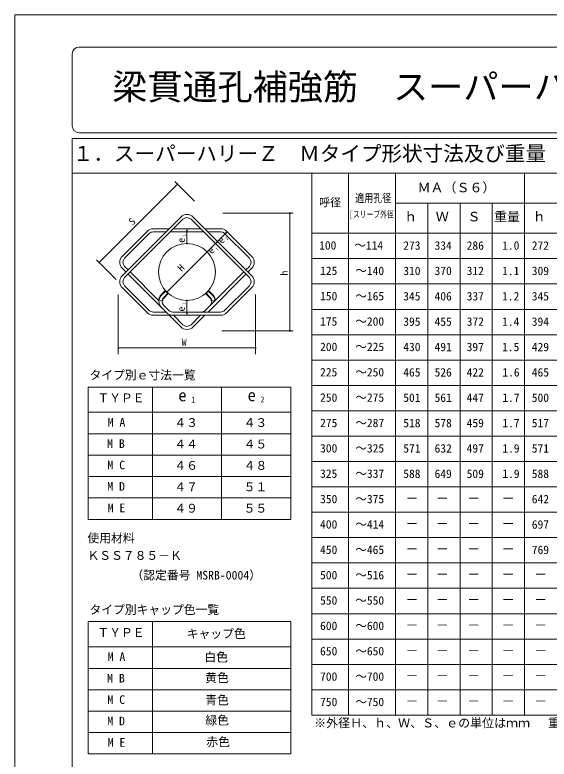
# Model space of a CAD drawing. Units: millimetres, scale not verified. Extents: x -3712 to 3713, y -2625 to 2625.
# Drawn here: x -3712 to -1765, y -89 to 2625 of the extents above; entities that cross this region are included whole.
import ezdxf
from ezdxf.enums import TextEntityAlignment as Align

# ---------------------------------------------------------------- set-up
doc = ezdxf.new("R2010")
doc.units = ezdxf.units.MM
doc.header["$LTSCALE"] = 8
for name, color, linetype, lineweight in [('0-0_0', 7, 'Continuous', 18), ('0-1_2', 7, 'Continuous', 18), ('0-2_5', 7, 'Continuous', 18), ('0-3_4', 7, 'Continuous', 18), ('0-4_6', 7, 'Continuous', 18), ('0-5_WAKU', 7, 'Continuous', 18), ('8-0', 7, 'Continuous', 18)]:
    doc.layers.add(name, color=color, linetype=linetype, lineweight=lineweight)
doc.layers.add('0-F', color=7, linetype='Continuous')
doc.styles.add('ＭＳ ゴシック', font='')
doc.styles.get('ＭＳ ゴシック').set_extended_font_data('MS Gothic')

# ---------------------------------------------------------------- blocks, each defined once
blk = doc.blocks.new('_U43')
at = {"layer": '0-5_WAKU', "style": 'ＭＳ ゴシック'}
blk.add_text('1', height=10.47, rotation=90, dxfattribs=at).set_placement((26418.002, -6832.723), align=Align.BOTTOM_LEFT)
blk = doc.blocks.new('_U44')
at = {"layer": '0-5_WAKU', "style": 'ＭＳ ゴシック'}
blk.add_text('1', height=10.47, rotation=45, dxfattribs=at).set_placement((26532.35, -6887.111), align=Align.BOTTOM_LEFT)
blk = doc.blocks.new('_U45')
at = {"layer": '0-5_WAKU', "style": 'ＭＳ ゴシック'}
blk.add_text('2', height=10.47, rotation=45, dxfattribs=at).set_placement((26568.988, -6849.455), align=Align.BOTTOM_LEFT)
blk = doc.blocks.new('_U46')
at = {"layer": '0-5_WAKU', "style": 'ＭＳ ゴシック'}
blk.add_text('1', height=10.47, rotation=90, dxfattribs=at).set_placement((26418.002, -7082.484), align=Align.BOTTOM_LEFT)
blk = doc.blocks.new('_DOTSMALL')
at = {"layer": '0-0_0'}
blk.add_circle((0, 0), 0.0625, dxfattribs=at)
blk.add_circle((0, 0), 0.0625, dxfattribs=at)
blk = doc.blocks.new('_U47')
at = {"layer": '0-5_WAKU', "style": 'ＭＳ ゴシック'}
blk.add_text('S', height=26.17, rotation=45, dxfattribs=at).set_placement((26228.725, -6799.722), align=Align.BOTTOM_LEFT)
blk = doc.blocks.new('_U48')
at = {"layer": '0-5_WAKU', "style": 'ＭＳ ゴシック'}
blk.add_text('W', height=26.17, dxfattribs=at).set_placement((26401.471, -7240.144), align=Align.BOTTOM_LEFT)
blk = doc.blocks.new('_U49')
at = {"layer": '0-5_WAKU', "style": 'ＭＳ ゴシック'}
blk.add_text('h', height=26.17, rotation=90, dxfattribs=at).set_placement((26796.236, -6976.02), align=Align.BOTTOM_LEFT)
blk = doc.blocks.new('_U50')
at = {"layer": '0-5_WAKU', "style": 'ＭＳ ゴシック'}
blk.add_text('e', height=26.17, rotation=90, dxfattribs=at).set_placement((26420.534, -6856.475), align=Align.BOTTOM_LEFT)
blk = doc.blocks.new('_U51')
at = {"layer": '0-5_WAKU', "style": 'ＭＳ ゴシック'}
blk.add_text('e', height=26.17, rotation=45, dxfattribs=at).set_placement((26516.362, -6904.982), align=Align.BOTTOM_LEFT)
blk = doc.blocks.new('_U52')
at = {"layer": '0-5_WAKU', "style": 'ＭＳ ゴシック'}
blk.add_text('e', height=26.17, rotation=45, dxfattribs=at).set_placement((26553.509, -6867.55), align=Align.BOTTOM_LEFT)
blk = doc.blocks.new('_U53')
at = {"layer": '0-5_WAKU', "style": 'ＭＳ ゴシック'}
blk.add_text('e', height=26.17, rotation=90, dxfattribs=at).set_placement((26420.534, -7107.297), align=Align.BOTTOM_LEFT)
blk = doc.blocks.new('_U54')
at = {"layer": '0-5_WAKU', "style": 'ＭＳ ゴシック'}
blk.add_text('H', height=26.17, rotation=45, dxfattribs=at).set_placement((26407.348, -6968.816), align=Align.BOTTOM_LEFT)

msp = doc.modelspace()

# ---------------------------------------------------------------- linework, layer by layer
at = {"layer": '0-1_2'}
for p, q in [((-2629.478, 1736.05), (24.297, 1736.05)), ((-2629.478, 1643.55), (24.297, 1643.55)), ((-2629.478, 1551.05), (24.297, 1551.05)), ((-2629.478, 1458.55), (24.297, 1458.55)), ((-2629.478, 1366.05), (24.297, 1366.05)), ((-2629.478, 1273.55), (24.297, 1273.55)), ((-2629.478, 1181.05), (24.297, 1181.05)), ((-2629.478, 1088.55), (24.297, 1088.55)), ((-2629.478, 996.05), (24.297, 996.05)), ((-2629.478, 903.55), (24.297, 903.55)), ((-2629.478, 811.05), (24.297, 811.05)), ((-2629.478, 718.55), (24.297, 718.55)), ((-2629.478, 626.05), (24.297, 626.05)), ((-2629.478, 533.55), (24.297, 533.55)), ((-2629.478, 441.05), (24.297, 441.05)), ((-2629.478, 348.55), (24.297, 348.55)), ((-2629.478, 256.05), (24.297, 256.05)), ((-2629.478, 163.55), (24.297, 163.55))]:
    msp.add_line(p, q, dxfattribs=at)
at = {"layer": '0-2_5'}
for p, q in [((-3478.151, 2507.485), (3526.744, 2507.485)), ((-3503.151, 2219.985), (-3503.151, 2482.485)), ((3526.744, 2194.985), (-3478.151, 2194.985)), ((3551.744, 2047.3), (-3503.151, 2047.3)), ((-2629.478, 71.05), (-2629.478, 2047.3)), ((-2496.666, 71.05), (-2496.666, 2047.3)), ((-2324.335, 71.05), (-2324.335, 2047.3)), ((-1854.609, 71.05), (-1854.609, 2047.3)), ((-2324.335, 1937.925), (24.297, 1937.925)), ((-2206.903, 71.05), (-2206.903, 1937.925)), ((-2089.472, 71.05), (-2089.472, 1937.925)), ((-1972.04, 71.05), (-1972.04, 1937.925)), ((-2629.478, 1828.55), (24.297, 1828.55)), ((-3445.927, 1267.78), (-2706.117, 1267.78)), ((-3445.927, 784.927), (-3445.927, 1266.857)), ((-3445.927, 1257.881), (-3445.927, 825.8)), ((-3211.327, 1266.857), (-3211.327, 784.927)), ((-2958.722, 1267.318), (-2958.722, 784.927)), ((-2706.117, 1267.78), (-2706.117, 1101.347)), ((-3445.927, 1175.441), (-2706.117, 1175.441)), ((-2706.117, 1097.338), (-3445.927, 1097.338)), ((-2706.117, 1101.347), (-2706.117, 784.927)), ((-2706.117, 1019.236), (-3445.927, 1019.236)), ((-2706.117, 941.133), (-3445.927, 941.133)), ((-2706.117, 863.03), (-3445.927, 863.03)), ((-2706.117, 784.927), (-3445.927, 784.927)), ((-3445.927, 412.146), (-2706.117, 412.146)), ((-3445.927, -70.706), (-3445.927, 411.224)), ((-3211.327, 411.224), (-3211.327, -70.706)), ((-2706.117, 412.146), (-2706.117, 245.714)), ((-3445.927, 402.248), (-3445.927, -29.833)), ((-3445.927, 319.808), (-2706.117, 319.808)), ((-2706.117, 245.714), (-2706.117, -70.706)), ((-2706.117, 241.705), (-3445.927, 241.705)), ((-2706.117, 163.602), (-3445.927, 163.602)), ((-2706.117, 85.5), (-3445.927, 85.5)), ((-2629.478, 71.05), (24.297, 71.05)), ((-2706.117, 7.397), (-3445.927, 7.397)), ((-2706.117, -70.706), (-3445.927, -70.706))]:
    msp.add_line(p, q, dxfattribs=at)
msp.add_lwpolyline([(-3503.151, -2507.485), (-3503.151, 2173.8), (3551.744, 2173.8)], dxfattribs=at)
for centre, start, end in [((-3478.151, 2482.485), 90, 180), ((-3478.151, 2219.985), 180, 270)]:
    msp.add_arc(centre, 25, start, end, dxfattribs=at)
at = {"layer": '0-3_4'}
for p, q in [((-3164.035, 1619.237), (-3153.109, 1608.311)), ((-3017.037, 1608.311), (-3006.111, 1619.237)), ((-3188.974, 1584.329), (-3173.658, 1582.288)), ((-2981.172, 1584.329), (-2996.488, 1582.288))]:
    msp.add_line(p, q, dxfattribs=at)
at = {"layer": '0-4_6'}
for q in [(3712.53, 2625), (3712.53, 2625), (-3712.47, -2625)]:
    msp.add_line((-3712.47, 2625), q, dxfattribs=at)
at = {"layer": '0-5_WAKU'}
for p, q in [((-3058.153, 1945.962), (-3129.419, 2017.229)), ((-3405.544, 1722.135), (-3120.986, 2006.692)), ((-2954.382, 1902.217), (-2697.677, 1902.217)), ((-2709.574, 1472.33), (-2709.574, 1902.217)), ((-3085.073, 1791.375), (-3085.073, 1839.261)), ((-2977.601, 1794.745), (-2942.268, 1830.078)), ((-3011.462, 1760.884), (-2977.601, 1794.745)), ((-3158.684, 1613.663), (-2983.184, 1789.162)), ((-3343.762, 1660.353), (-3415.029, 1731.62)), ((-3335.349, 1605.764), (-3335.349, 1387.824)), ((-2834.797, 1605.764), (-2834.797, 1387.824)), ((-3085.073, 1535.286), (-3085.073, 1583.172)), ((-2958.075, 1472.33), (-2697.677, 1472.33)), ((-3335.349, 1410.171), (-2834.797, 1410.171))]:
    msp.add_line(p, q, dxfattribs=at)
at = {"layer": '8-0'}
for p, q in [((-3107.892, 1887.494), (-3320.627, 1674.76)), ((-3099.795, 1879.397), (-3312.53, 1666.662)), ((-3070.351, 1879.397), (-2857.616, 1666.662)), ((-3062.254, 1887.494), (-2849.519, 1674.76)), ((-3230.518, 1835.535), (-3320.63, 1745.423)), ((-3222.421, 1827.437), (-3312.53, 1737.329)), ((-3150.4, 1844.987), (-3207.699, 1844.987)), ((-3161.851, 1833.536), (-3207.699, 1833.536)), ((-3085.073, 1833.536), (-3145.657, 1833.536)), ((-3085.073, 1844.987), (-3134.206, 1844.987)), ((-3085.073, 1844.987), (-3035.94, 1844.987)), ((-3085.073, 1833.536), (-3024.489, 1833.536)), ((-3019.746, 1844.987), (-2962.447, 1844.987)), ((-3008.295, 1833.536), (-2962.447, 1833.536)), ((-2947.725, 1827.437), (-2857.616, 1737.329)), ((-2939.628, 1835.535), (-2849.517, 1745.423)), ((-3308.113, 1687.273), (-3320.627, 1699.787)), ((-3300.016, 1695.371), (-3312.53, 1707.884)), ((-3187.16, 1582.515), (-3291.919, 1687.273)), ((-3024.489, 1541.011), (-2878.227, 1687.273)), ((-2870.13, 1695.371), (-2857.616, 1707.884)), ((-2862.033, 1687.273), (-2849.519, 1699.787)), ((-3159.85, 1539.011), (-3300.016, 1679.176)), ((-3008.295, 1541.011), (-2870.13, 1679.176)), ((-3230.518, 1539.012), (-3320.627, 1629.121)), ((-3222.421, 1547.109), (-3312.53, 1637.218)), ((-2947.725, 1547.109), (-2857.616, 1637.218)), ((-2939.628, 1539.012), (-2849.516, 1629.124)), ((-3179.237, 1604.035), (-3164.035, 1619.237)), ((-3177.822, 1602.621), (-3162.621, 1617.823)), ((-3169.725, 1594.524), (-3154.524, 1609.726)), ((-3168.311, 1593.11), (-3153.109, 1608.311)), ((-3017.037, 1608.311), (-3001.835, 1593.11)), ((-3015.622, 1609.726), (-3000.421, 1594.524)), ((-3007.525, 1617.823), (-2992.323, 1602.621)), ((-3006.111, 1619.237), (-2990.909, 1604.035)), ((-3151.754, 1547.109), (-3169.726, 1565.081)), ((-3161.851, 1541.011), (-3207.699, 1541.011)), ((-3085.073, 1529.56), (-3207.699, 1529.56)), ((-3107.892, 1487.052), (-3150.4, 1529.56)), ((-3085.073, 1541.011), (-3137.033, 1541.011)), ((-3099.795, 1495.15), (-3134.206, 1529.56)), ((-3085.073, 1541.011), (-2962.447, 1541.011)), ((-3085.073, 1529.56), (-2962.447, 1529.56)), ((-3070.351, 1495.15), (-3035.94, 1529.56)), ((-3062.254, 1487.052), (-3019.746, 1529.56))]:
    msp.add_line(p, q, dxfattribs=at)
msp.add_circle((-3085.073, 1687.273), 104.101, dxfattribs=at)
for centre, radius, start, end in [((-3085.073, 1864.675), 32.271, 45, 135), ((-3085.073, 1864.675), 20.82, 45, 135), ((-3207.699, 1812.715), 32.271, 90, 135), ((-3207.699, 1812.715), 20.82, 90, 135), ((-2962.447, 1812.715), 32.271, 45, 90), ((-2962.447, 1812.715), 20.82, 45, 90), ((-3297.808, 1722.607), 32.271, 135, 225), ((-3297.808, 1722.607), 20.82, 135, 225), ((-2872.338, 1722.607), 20.82, 315, 45), ((-2872.338, 1722.607), 32.271, 315, 45), ((-3297.808, 1651.94), 32.271, 135, 225), ((-3297.808, 1651.94), 20.82, 135, 225), ((-2872.338, 1651.94), 20.82, 315, 45), ((-2872.338, 1651.94), 32.271, 315, 45), ((-3155.003, 1579.802), 34.271, 135, 172.40976), ((-3155.003, 1579.802), 32.271, 135, 225), ((-3015.143, 1579.802), 32.271, 4.82223, 45), ((-3015.143, 1579.802), 34.271, 7.59024, 45), ((-3155.003, 1579.802), 20.82, 135, 225), ((-3155.003, 1579.802), 18.82, 135, 172.40976), ((-3172.974, 1561.831), 32.271, 85.14672, 85.17777), ((-3015.143, 1579.802), 18.82, 7.59024, 45), ((-3015.143, 1579.802), 20.82, 315, 45), ((-3207.699, 1561.831), 32.271, 225, 270), ((-3207.699, 1561.831), 20.82, 225, 270), ((-3137.033, 1561.831), 32.271, 225, 270), ((-3137.033, 1561.831), 20.82, 225, 270), ((-3033.113, 1561.831), 20.82, 270, 315), ((-2962.447, 1561.831), 20.82, 270, 315), ((-2962.447, 1561.831), 32.271, 270, 315), ((-3085.073, 1509.872), 20.82, 225, 315), ((-3085.073, 1509.872), 32.271, 225, 315)]:
    msp.add_arc(centre, radius, start, end, dxfattribs=at)

# ---------------------------------------------------------------- block references
at = {"layer": '0-3_4'}
for name in ['_U47', '_U43', '_U50', '_U52', '_U45', '_U51', '_U44', '_U54', '_U49', '_U53', '_U46', '_U48']:
    msp.add_blockref(name, (-29505.81, 8650.315), dxfattribs=at)
at = {"layer": '0-5_WAKU', "xscale": 23.79456, "yscale": 23.79456}
for p, rotation in [((-3119.934, 2007.744), 45), ((-2709.574, 1902.217), 90), ((-3085.073, 1839.261), 90), ((-2942.268, 1830.078), 45), ((-3085.073, 1791.375), 270), ((-2977.601, 1794.745), 44.99999), ((-2977.601, 1794.745), 225), ((-3011.462, 1760.884), 224.99999), ((-3011.462, 1760.884), 44.99999), ((-3011.462, 1760.884), 225), ((-3405.544, 1722.135), 225), ((-3158.684, 1613.663), 224.99999), ((-3085.073, 1583.172), 90), ((-3085.073, 1535.286), 270), ((-2709.574, 1472.33), 270), ((-3335.349, 1410.171), 180)]:
    msp.add_blockref('_DOTSMALL', p, dxfattribs=dict(at, rotation=rotation))
msp.add_blockref('_DOTSMALL', (-2834.797, 1410.171), dxfattribs=at)

# ---------------------------------------------------------------- texts
at = {"layer": '0-1_2', "style": 'ＭＳ ゴシック'}
for s, height, p in [('１．スーパーハリーＺ\u3000Ｍタイプ形状寸法及び重量', 54.99, (-3501.085, 2075.469)), ('ＭＡ（Ｓ６）', 34.71, (-2244.588, 1967.678)), ('呼径', 29.33, (-2603.362, 1917.642)), ('ｈ', 34.71, (-2293.057, 1861.482)), ('Ｗ', 34.71, (-2178.055, 1861.482)), ('Ｓ', 34.71, (-2062.553, 1861.482)), ('重量', 34.71, (-1965.389, 1861.482)), ('ｈ', 34.71, (-1824.435, 1861.482)), ('100', 30.79, (-2603.41, 1759.711)), ('～114', 30.79, (-2474.669, 1759.711)), ('273', 30.79, (-2296.494, 1759.268)), ('334', 30.79, (-2182.433, 1759.268)), ('286', 30.79, (-2065.4, 1759.268)), ('1.0', 30.79, (-1936.167, 1759.268)), ('272', 30.79, (-1827.967, 1759.268)), ('125', 30.79, (-2599.838, 1667.211)), ('～140', 30.79, (-2471.097, 1667.211)), ('310', 30.79, (-2296.494, 1666.768)), ('370', 30.79, (-2182.433, 1666.768)), ('312', 30.79, (-2065.4, 1666.768)), ('1.1', 30.79, (-1936.167, 1666.768)), ('309', 30.79, (-1827.967, 1666.768)), ('150', 30.79, (-2599.838, 1574.711)), ('～165', 30.79, (-2471.097, 1574.711)), ('345', 30.79, (-2296.494, 1574.268)), ('406', 30.79, (-2182.433, 1574.268)), ('337', 30.79, (-2065.4, 1574.268)), ('1.2', 30.79, (-1936.167, 1574.268)), ('345', 30.79, (-1827.967, 1574.268)), ('175', 30.79, (-2599.838, 1482.211)), ('～200', 30.79, (-2471.097, 1482.211)), ('395', 30.79, (-2296.494, 1481.768)), ('455', 30.79, (-2182.433, 1481.768)), ('372', 30.79, (-2065.4, 1481.768)), ('1.4', 30.79, (-1936.167, 1481.768)), ('394', 30.79, (-1827.967, 1481.768)), ('200', 30.79, (-2599.838, 1389.711)), ('～225', 30.79, (-2471.097, 1389.711)), ('430', 30.79, (-2296.494, 1389.268)), ('491', 30.79, (-2182.433, 1389.268)), ('397', 30.79, (-2065.4, 1389.268)), ('1.5', 30.79, (-1936.167, 1389.268)), ('429', 30.79, (-1827.967, 1389.268)), ('タイプ別ｅ寸法一覧', 31.52, (-3440.633, 1286.064)), ('225', 30.79, (-2599.838, 1297.211)), ('～250', 30.79, (-2471.097, 1297.211)), ('465', 30.79, (-2296.494, 1296.768)), ('526', 30.79, (-2182.433, 1296.768)), ('422', 30.79, (-2065.4, 1296.768)), ('1.6', 30.79, (-1935.375, 1296.768)), ('465', 30.79, (-1827.967, 1296.768)), ('e', 43.99, (-3116.651, 1202.465)), ('e', 43.99, (-2864.045, 1202.926)), ('ＴＹＰＥ', 31.52, (-3411.612, 1202.465)), ('1', 21.99, (-3070.138, 1204.356)), ('2', 21.99, (-2817.533, 1204.817)), ('250', 30.79, (-2599.838, 1204.711)), ('～275', 30.79, (-2471.097, 1204.711)), ('501', 30.79, (-2296.494, 1204.268)), ('561', 30.79, (-2182.433, 1204.268)), ('447', 30.79, (-2065.4, 1204.268)), ('1.7', 30.79, (-1935.375, 1204.268)), ('500', 30.79, (-1827.967, 1204.268)), ('M A', 31.52, (-3374.193, 1114.243)), ('４３', 31.52, (-3131.119, 1112.441)), ('４３', 31.52, (-2878.514, 1112.441)), ('275', 30.79, (-2599.838, 1112.211)), ('～287', 30.79, (-2471.097, 1112.211)), ('518', 30.79, (-2296.494, 1111.768)), ('578', 30.79, (-2182.433, 1111.768)), ('459', 30.79, (-2065.4, 1111.768)), ('1.7', 30.79, (-1935.375, 1111.768)), ('517', 30.79, (-1827.967, 1111.768)), ('M B', 31.52, (-3376.147, 1036.14)), ('４４', 31.52, (-3131.119, 1034.339)), ('４５', 31.52, (-2878.514, 1034.339)), ('300', 30.79, (-2599.838, 1019.711)), ('～325', 30.79, (-2471.097, 1019.711)), ('632', 30.79, (-2182.433, 1019.268)), ('497', 30.79, (-2065.4, 1019.268)), ('1.9', 30.79, (-1935.375, 1019.268)), ('571', 30.79, (-2296.494, 1019.268)), ('571', 30.79, (-1827.967, 1019.268)), ('M C', 31.52, (-3375.048, 958.037)), ('４６', 31.52, (-3131.119, 956.236)), ('４８', 31.52, (-2878.514, 956.236)), ('325', 30.79, (-2599.838, 927.211)), ('～337', 30.79, (-2471.097, 927.211)), ('588', 30.79, (-2296.494, 926.768)), ('649', 30.79, (-2182.433, 926.768)), ('509', 30.79, (-2065.4, 926.768)), ('1.9', 30.79, (-1935.375, 926.768)), ('588', 30.79, (-1827.967, 926.768)), ('M D', 31.52, (-3375.536, 879.934)), ('４７', 31.52, (-3131.119, 878.133)), ('５１', 31.52, (-2878.514, 878.133)), ('350', 30.79, (-2599.838, 834.711)), ('～375', 30.79, (-2471.097, 834.711)), ('642', 30.79, (-1827.967, 834.268)), ('M E', 31.52, (-3374.071, 801.831)), ('４９', 31.52, (-3131.119, 800.03)), ('－', 34.71, (-2288.029, 834.268)), ('－', 34.71, (-2177.538, 834.268)), ('－', 34.71, (-2063.599, 834.268)), ('－', 34.71, (-1937.778, 834.268)), ('５５', 31.52, (-2878.514, 800.03)), ('400', 30.79, (-2599.838, 742.211)), ('～414', 30.79, (-2471.097, 742.211)), ('－', 34.71, (-2288.029, 741.768)), ('－', 34.71, (-2177.538, 741.768)), ('－', 34.71, (-2063.599, 741.768)), ('－', 34.71, (-1937.778, 741.768)), ('697', 30.79, (-1827.967, 741.768)), ('使用材料', 31.52, (-3447.919, 691.436)), ('450', 30.79, (-2599.838, 649.711)), ('～465', 30.79, (-2471.097, 649.711)), ('－', 34.71, (-2288.029, 649.268)), ('－', 34.71, (-2177.538, 649.268)), ('－', 34.71, (-2063.599, 649.268)), ('－', 34.71, (-1937.778, 649.268)), ('769', 30.79, (-1827.967, 649.268)), ('ＫＳＳ７８５－Ｋ', 31.52, (-3447.919, 627.99)), ('（認定番号 MSRB-0004）', 31.52, (-3287.484, 556.213)), ('500', 30.79, (-2599.838, 557.211)), ('～516', 30.79, (-2471.097, 557.211)), ('－', 34.71, (-2288.029, 556.768)), ('－', 34.71, (-2177.538, 556.768)), ('－', 34.71, (-2063.599, 556.768)), ('－', 34.71, (-1937.778, 556.768)), ('－', 34.71, (-1819.407, 556.768)), ('550', 30.79, (-2599.838, 464.711)), ('～550', 30.79, (-2471.097, 464.711)), ('－', 34.71, (-2288.029, 464.268)), ('－', 34.71, (-2177.538, 464.268)), ('－', 34.71, (-2063.599, 464.268)), ('－', 34.71, (-1937.778, 464.268)), ('－', 34.71, (-1819.407, 464.268)), ('タイプ別キャップ色一覧', 31.52, (-3440.633, 430.43)), ('600', 30.79, (-2599.838, 372.211)), ('～600', 30.79, (-2471.097, 372.211)), ('ＴＹＰＥ', 31.52, (-3411.612, 346.832)), ('キャップ色', 31.52, (-3085.772, 342.573)), ('－', 34.71, (-2288.029, 371.768)), ('－', 34.71, (-2177.538, 371.768)), ('－', 34.71, (-2063.599, 371.768)), ('－', 34.71, (-1937.778, 371.768)), ('－', 34.71, (-1819.407, 371.768)), ('M A', 31.52, (-3374.193, 258.609)), ('白色', 31.52, (-3021.483, 257.149)), ('650', 30.79, (-2599.838, 279.711)), ('～650', 30.79, (-2471.097, 279.711)), ('－', 34.71, (-2288.029, 279.268)), ('－', 34.71, (-2177.538, 279.268)), ('－', 34.71, (-2063.599, 279.268)), ('－', 34.71, (-1937.778, 279.268)), ('－', 34.71, (-1819.407, 279.268)), ('M B', 31.52, (-3376.147, 180.507)), ('黄色', 31.52, (-3018.635, 181.797)), ('700', 30.79, (-2599.838, 187.211)), ('～700', 30.79, (-2471.097, 187.211)), ('－', 34.71, (-2288.029, 186.768)), ('－', 34.71, (-2177.538, 186.768)), ('－', 34.71, (-2063.599, 186.768)), ('－', 34.71, (-1937.778, 186.768)), ('－', 34.71, (-1819.407, 186.768)), ('M C', 31.52, (-3375.048, 102.404)), ('青色', 31.52, (-3018.635, 100.423)), ('750', 30.79, (-2599.838, 94.711)), ('～750', 30.79, (-2471.097, 94.711)), ('－', 34.71, (-2288.029, 94.268)), ('－', 34.71, (-2177.538, 94.268)), ('－', 34.71, (-2063.599, 94.268)), ('－', 34.71, (-1937.778, 94.268)), ('－', 34.71, (-1819.407, 94.268)), ('M D', 31.52, (-3375.536, 24.301)), ('緑色', 31.52, (-3018.05, 27.127)), ('※外径Ｈ、ｈ、Ｗ、Ｓ、ｅの単位はｍｍ   重量の単位はｋｇ/組', 32.07, (-2621.541, 16.594)), ('M E', 31.52, (-3374.071, -53.802)), ('赤色', 31.52, (-3014.617, -51.835))]:
    msp.add_text(s, height=height, dxfattribs=at).set_placement(p, align=Align.BOTTOM_LEFT)
for s, height, width, p in [('適用孔径', 29.33, 0.8, (-2471.803, 1933.143)), ('[スリーブ外径]', 23.46, 0.75, (-2493.894, 1878.652))]:
    msp.add_text(s, height=height, dxfattribs=dict(at, width=width)).set_placement(p, align=Align.BOTTOM_LEFT)
at = {"layer": '0-F', "style": 'ＭＳ ゴシック'}
msp.add_text('梁貫通孔補強筋\u3000スーパーハリーＺ\u3000Ｍタイプ標準図', height=93.84, dxfattribs=at).set_placement((-3357.554, 2287.643), align=Align.BOTTOM_LEFT)

doc.saveas('drawing.dxf')
